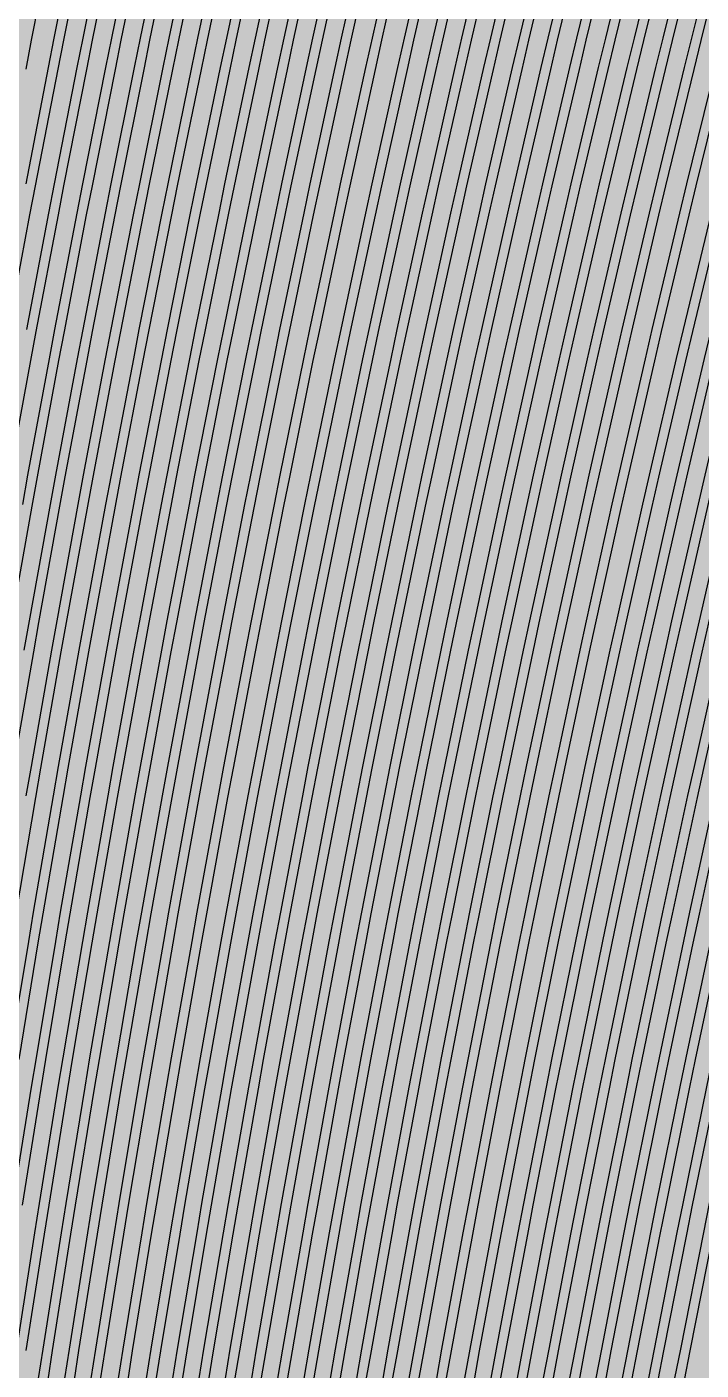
# Model space of a CAD drawing. Header units: metres. Extents: x -7240 to 10960, y -29667 to 1823.
# Drawn here: x 2383.1 to 2527.8, y -16833.8 to -16545.6 of the extents above; entities that cross this region are included whole.
import ezdxf

# ---------------------------------------------------------------- set-up
doc = ezdxf.new("R2010")
doc.units = ezdxf.units.M
doc.layers.add('Metal1', color=4, linetype='CONTINUOUS')
doc.layers.add('Polyimide', color=7, linetype='CONTINUOUS')

msp = doc.modelspace()

# ---------------------------------------------------------------- hatches: boundary and pattern name
at = {"layer": 'Polyimide'}
msp.add_hatch(color=7, dxfattribs=at).paths.add_polyline_path([(4088.45, -11806.89), (4098.72, -11851.21), (4115.58, -11893.47), (4138.63, -11932.7), (4167.35, -11967.99), (4201.08, -11998.53), (4239.03, -12023.62), (4280.35, -12042.68), (4349.18, -12073.73), (4413.2, -12113.76), (4471.26, -12162.04), (4522.3, -12217.69), (4565.39, -12279.7), (4599.74, -12346.94), (4624.73, -12418.19), (4639.91, -12492.16), (4645, -12567.5), (4639.91, -12642.84), (4624.73, -12716.8), (4599.74, -12788.06), (4565.39, -12855.3), (4522.3, -12917.31), (4471.26, -12972.96), (4413.2, -13021.24), (4349.18, -13061.27), (4280.35, -13092.32), (4239.03, -13111.38), (4201.08, -13136.47), (4167.35, -13167.01), (4138.63, -13202.3), (4115.58, -13241.52), (4098.72, -13283.78), (4088.45, -13328.11), (4085, -13373.48), (4085, -13567.5), (4099.45, -13861.55), (4142.64, -14152.77), (4214.18, -14438.35), (4313.36, -14715.55), (4439.24, -14981.69), (4590.59, -15234.21), (4765.97, -15470.68), (4963.68, -15688.82), (5181.82, -15886.53), (5418.29, -16061.91), (5670.81, -16213.26), (5936.95, -16339.14), (6214.15, -16438.32), (6499.73, -16509.85), (6790.95, -16553.05), (7085, -16567.5), (9960.38, -16567.5), (10038.79, -16571.35), (10116.45, -16582.87), (10192.6, -16601.95), (10266.52, -16628.4), (10337.49, -16661.96), (10404.83, -16702.32), (10467.89, -16749.09), (10526.06, -16801.81), (10578.78, -16859.98), (10625.55, -16923.04), (10665.91, -16990.38), (10699.48, -17061.35), (10725.93, -17135.27), (10745, -17211.43), (10756.52, -17289.08), (10760.38, -17367.5), (10760.38, -21957.3), (10721.61, -22012.91), (10685.97, -22070.59), (10653.58, -22130.14), (10624.53, -22191.39), (10598.92, -22254.16), (10576.82, -22318.25), (10558.3, -22383.46), (10543.41, -22449.6), (10532.21, -22516.46), (10524.72, -22583.84), (10520.97, -22651.53), (10520.97, -22719.32), (10524.72, -22787.01), (10532.21, -22854.38), (10543.41, -22921.24), (10558.3, -22987.38), (10576.82, -23052.6), (10598.92, -23116.68), (10624.53, -23179.45), (10653.58, -23240.71), (10685.97, -23300.26), (10721.61, -23357.93), (10760.38, -23413.54), (10760.38, -28667.5), (10756.52, -28745.91), (10745, -28823.57), (10725.93, -28899.73), (10699.48, -28973.65), (10665.91, -29044.62), (10625.55, -29111.96), (10578.78, -29175.01), (10526.06, -29233.19), (10467.89, -29285.91), (10404.83, -29332.68), (10337.49, -29373.04), (10266.52, -29406.6), (10192.6, -29433.05), (10116.45, -29452.13), (10038.79, -29463.65), (9960.38, -29467.5), (-6239.63, -29467.5), (-6318.04, -29463.65), (-6395.7, -29452.13), (-6471.85, -29433.05), (-6545.77, -29406.6), (-6616.74, -29373.04), (-6684.08, -29332.68), (-6747.14, -29285.91), (-6805.31, -29233.19), (-6858.03, -29175.01), (-6904.8, -29111.96), (-6945.16, -29044.62), (-6978.73, -28973.65), (-7005.18, -28899.73), (-7024.25, -28823.57), (-7035.77, -28745.91), (-7039.63, -28667.5), (-7039.63, -23426.32), (-6999.36, -23370.07), (-6962.33, -23311.63), (-6928.66, -23251.2), (-6898.45, -23188.96), (-6871.81, -23125.12), (-6848.81, -23059.88), (-6829.53, -22993.44), (-6814.04, -22926.02), (-6802.37, -22857.83), (-6794.57, -22789.09), (-6790.67, -22720.02), (-6790.67, -22650.84), (-6794.57, -22581.77), (-6802.37, -22513.03), (-6814.04, -22444.84), (-6829.53, -22377.42), (-6848.81, -22310.98), (-6871.81, -22245.74), (-6898.45, -22181.89), (-6928.66, -22119.66), (-6962.33, -22059.22), (-6999.36, -22000.79), (-7039.63, -21944.54), (-7039.63, -17367.5), (-7035.77, -17289.08), (-7024.25, -17211.43), (-7005.18, -17135.27), (-6978.73, -17061.35), (-6945.16, -16990.38), (-6904.8, -16923.04), (-6858.03, -16859.98), (-6805.31, -16801.81), (-6747.14, -16749.09), (-6684.08, -16702.32), (-6616.74, -16661.96), (-6545.77, -16628.4), (-6471.85, -16601.95), (-6395.7, -16582.87), (-6318.04, -16571.35), (-6239.63, -16567.5), (-3334, -16567.5), (-3039.95, -16553.05), (-2748.73, -16509.85), (-2463.15, -16438.32), (-2185.95, -16339.14), (-1919.81, -16213.26), (-1667.29, -16061.91), (-1430.82, -15886.53), (-1212.68, -15688.82), (-1014.97, -15470.68), (-839.59, -15234.21), (-688.24, -14981.69), (-562.36, -14715.55), (-463.18, -14438.35), (-391.64, -14152.77), (-348.45, -13861.55), (-334, -13567.5), (-334, -13373.48), (-337.45, -13328.11), (-347.72, -13283.78), (-364.58, -13241.52), (-387.63, -13202.3), (-416.35, -13167.01), (-450.08, -13136.47), (-488.03, -13111.38), (-529.35, -13092.32), (-529.35, -13092.32), (-598.18, -13061.27), (-662.2, -13021.24), (-720.26, -12972.96), (-771.3, -12917.31), (-814.39, -12855.3), (-848.74, -12788.06), (-873.73, -12716.8), (-888.91, -12642.84), (-894, -12567.5), (-888.91, -12492.16), (-873.73, -12418.19), (-848.74, -12346.94), (-814.39, -12279.7), (-771.3, -12217.69), (-720.26, -12162.04), (-662.2, -12113.76), (-598.18, -12073.73), (-529.35, -12042.68), (-488.03, -12023.62), (-450.08, -11998.53), (-416.35, -11967.99), (-387.63, -11932.7), (-364.58, -11893.47), (-347.72, -11851.21), (-337.45, -11806.89), (-334, -11761.52), (-334, -11074.31), (-337.45, -11028.94), (-347.72, -10984.62), (-364.58, -10942.36), (-387.63, -10903.13), (-416.35, -10867.84), (-450.08, -10837.3), (-488.03, -10812.21), (-529.35, -10793.16), (-529.35, -10793.16), (-598.18, -10762.1), (-662.2, -10722.07), (-720.26, -10673.8), (-771.3, -10618.15), (-814.39, -10556.13), (-848.74, -10488.89), (-873.73, -10417.64), (-888.91, -10343.67), (-894, -10268.33), (-888.91, -10192.99), (-873.73, -10119.03), (-848.74, -10047.77), (-814.39, -9980.53), (-771.3, -9918.52), (-720.26, -9862.87), (-662.2, -9814.59), (-598.18, -9774.56), (-529.35, -9743.51), (-488.03, -9724.45), (-450.08, -9699.36), (-416.35, -9668.82), (-387.63, -9633.53), (-364.58, -9594.31), (-347.72, -9552.05), (-337.45, -9507.72), (-334, -9462.35), (-334, -8775.14), (-337.45, -8729.78), (-347.72, -8685.45), (-364.58, -8643.19), (-387.63, -8603.96), (-416.35, -8568.68), (-450.08, -8538.14), (-488.03, -8513.05), (-529.35, -8493.99), (-529.35, -8493.99), (-598.18, -8462.94), (-662.2, -8422.91), (-720.26, -8374.63), (-771.3, -8318.98), (-814.39, -8256.97), (-848.74, -8189.73), (-873.73, -8118.47), (-888.91, -8044.5), (-894, -7969.17), (-888.91, -7893.83), (-873.73, -7819.86), (-848.74, -7748.61), (-814.39, -7681.36), (-771.3, -7619.35), (-720.26, -7563.7), (-662.2, -7515.42), (-598.18, -7475.4), (-529.35, -7444.34), (-529.35, -7444.34), (-488.03, -7425.28), (-450.08, -7400.2), (-416.35, -7369.66), (-387.63, -7334.37), (-364.58, -7295.14), (-347.72, -7252.88), (-337.45, -7208.56), (-334, -7163.19), (-334, -6475.98), (-337.45, -6430.61), (-347.72, -6386.29), (-364.58, -6344.02), (-387.63, -6304.8), (-416.35, -6269.51), (-450.08, -6238.97), (-488.03, -6213.88), (-529.35, -6194.82), (-529.35, -6194.82), (-598.18, -6163.77), (-662.2, -6123.74), (-720.26, -6075.46), (-771.3, -6019.81), (-814.39, -5957.8), (-848.74, -5890.56), (-873.73, -5819.31), (-888.91, -5745.34), (-894, -5670), (-888.91, -5594.66), (-873.73, -5520.69), (-848.74, -5449.44), (-814.39, -5382.2), (-771.3, -5320.19), (-720.26, -5264.54), (-662.2, -5216.26), (-598.18, -5176.23), (-529.35, -5145.18), (-529.35, -5145.18), (-488.03, -5126.12), (-450.08, -5101.03), (-416.35, -5070.49), (-387.63, -5035.2), (-364.58, -4995.98), (-347.72, -4953.71), (-337.45, -4909.39), (-334, -4864.02), (-334, 380), (-334, 1522.5), (-289, 1522.5), (-288.78, 1515.63), (-288.1, 1508.79), (-286.98, 1502.02), (-285.42, 1495.32), (-283.43, 1488.75), (-281.01, 1482.32), (-278.17, 1476.06), (-274.93, 1470), (-271.3, 1464.17), (-267.3, 1458.58), (-262.94, 1453.27), (-258.25, 1448.25), (-253.23, 1443.56), (-247.92, 1439.2), (-242.33, 1435.2), (-236.5, 1431.57), (-230.44, 1428.33), (-224.18, 1425.49), (-217.75, 1423.07), (-211.18, 1421.08), (-204.48, 1419.52), (-197.71, 1418.4), (-190.87, 1417.72), (-184, 1417.5), (-177.13, 1417.72), (-170.29, 1418.4), (-163.52, 1419.52), (-156.82, 1421.08), (-150.25, 1423.07), (-143.82, 1425.49), (-137.56, 1428.33), (-131.5, 1431.57), (-125.67, 1435.2), (-120.08, 1439.2), (-114.77, 1443.56), (-109.75, 1448.25), (-105.06, 1453.27), (-100.7, 1458.58), (-96.7, 1464.17), (-93.07, 1470), (-89.83, 1476.06), (-86.99, 1482.32), (-84.57, 1488.75), (-82.58, 1495.32), (-81.02, 1502.02), (-79.9, 1508.79), (-79.22, 1515.63), (-79, 1522.5), (1786, 1522.5), (3835, 1522.5), (3835.21, 1529.04), (3835.86, 1535.55), (3836.92, 1542.01), (3838.41, 1548.38), (3840.31, 1554.64), (3842.61, 1560.77), (3845.31, 1566.73), (3848.4, 1572.5), (3851.85, 1578.06), (3855.66, 1583.38), (3859.82, 1588.43), (3864.29, 1593.21), (3869.07, 1597.68), (3874.12, 1601.84), (3879.44, 1605.65), (3885, 1609.1), (3890.77, 1612.19), (3896.73, 1614.89), (3902.86, 1617.19), (3909.12, 1619.09), (3915.49, 1620.58), (3921.95, 1621.64), (3928.46, 1622.29), (3935, 1622.5), (3941.54, 1622.29), (3948.05, 1621.64), (3954.51, 1620.58), (3960.88, 1619.09), (3967.14, 1617.19), (3973.27, 1614.89), (3979.23, 1612.19), (3985, 1609.1), (3990.56, 1605.65), (3995.88, 1601.84), (4000.93, 1597.68), (4005.71, 1593.21), (4010.18, 1588.43), (4014.34, 1583.38), (4018.15, 1578.06), (4021.6, 1572.5), (4024.69, 1566.73), (4027.39, 1560.77), (4029.69, 1554.64), (4031.59, 1548.38), (4033.08, 1542.01), (4034.14, 1535.55), (4034.79, 1529.04), (4035, 1522.5), (4085, 1522.5), (4085, 380), (4085, 330), (4085, -4864.02), (4088.45, -4909.39), (4098.72, -4953.71), (4115.58, -4995.98), (4138.63, -5035.2), (4167.35, -5070.49), (4201.08, -5101.03), (4239.03, -5126.12), (4280.35, -5145.18), (4280.35, -5145.18), (4349.18, -5176.23), (4413.2, -5216.26), (4471.26, -5264.54), (4522.3, -5320.19), (4565.39, -5382.2), (4599.74, -5449.44), (4624.73, -5520.69), (4639.91, -5594.66), (4645, -5670), (4639.91, -5745.34), (4624.73, -5819.31), (4599.74, -5890.56), (4565.39, -5957.8), (4522.3, -6019.81), (4471.26, -6075.46), (4413.2, -6123.74), (4349.18, -6163.77), (4280.35, -6194.82), (4239.03, -6213.88), (4201.08, -6238.97), (4167.35, -6269.51), (4138.63, -6304.8), (4115.58, -6344.02), (4098.72, -6386.29), (4088.45, -6430.61), (4085, -6475.98), (4085, -11761.52), (4088.45, -11806.89)])

# ---------------------------------------------------------------- linework, layer by layer
at = {"layer": 'Metal1'}
for points in [[(2395.91, -16523.49), (2390.92, -16548.46), (2389.69, -16554.72), (2384.85, -16579.7), (2383.66, -16585.96), (2378.99, -16610.93)], [(2402.13, -16523.49), (2397.08, -16548.47), (2395.84, -16554.73), (2390.95, -16579.7), (2389.75, -16585.96), (2385.02, -16610.94), (2383.86, -16617.19), (2379.3, -16642.17)], [(2379.35, -16766.79), (2383.47, -16741.81), (2384.52, -16735.55), (2388.8, -16710.57), (2389.89, -16704.3), (2394.32, -16679.32), (2395.46, -16673.05), (2400.05, -16648.07), (2401.23, -16641.81), (2405.99, -16616.83), (2407.2, -16610.56), (2412.13, -16585.58), (2413.39, -16579.31), (2418.49, -16554.33), (2419.79, -16548.06), (2425.06, -16523.09)], [(2408.35, -16523.49), (2403.25, -16548.47), (2401.99, -16554.73), (2397.05, -16579.7), (2395.83, -16585.96), (2391.06, -16610.94), (2389.88, -16617.2), (2385.27, -16642.17), (2384.13, -16648.43), (2379.68, -16673.41)], [(2380.08, -16798.04), (2384.08, -16773.06), (2385.1, -16766.79), (2389.26, -16741.81), (2390.32, -16735.55), (2394.64, -16710.56), (2395.75, -16704.3), (2400.23, -16679.32), (2401.37, -16673.05), (2406.02, -16648.07), (2407.2, -16641.8), (2412.01, -16616.82), (2413.24, -16610.56), (2418.22, -16585.58), (2419.49, -16579.31), (2424.64, -16554.33), (2425.95, -16548.06), (2431.28, -16523.08)], [(2414.57, -16523.5), (2409.41, -16548.47), (2408.14, -16554.73), (2403.15, -16579.7), (2401.92, -16585.97), (2397.09, -16610.94), (2395.91, -16617.2), (2391.24, -16642.17), (2390.1, -16648.43), (2385.59, -16673.41), (2384.49, -16679.67), (2380.14, -16704.64)], [(2420.79, -16523.5), (2415.58, -16548.47), (2414.29, -16554.73), (2409.25, -16579.71), (2408.01, -16585.97), (2403.13, -16610.94), (2401.93, -16617.2), (2397.22, -16642.18), (2396.06, -16648.44), (2391.51, -16673.41), (2390.39, -16679.67), (2386, -16704.65), (2384.92, -16710.9), (2380.69, -16735.88)], [(2380.89, -16829.29), (2384.78, -16804.3), (2385.77, -16798.04), (2389.82, -16773.06), (2390.85, -16766.79), (2395.05, -16741.81), (2396.13, -16735.54), (2400.49, -16710.56), (2401.6, -16704.3), (2406.13, -16679.32), (2407.29, -16673.05), (2411.98, -16648.07), (2413.18, -16641.8), (2418.04, -16616.82), (2419.28, -16610.56), (2424.31, -16585.58), (2425.59, -16579.31), (2430.79, -16554.33), (2432.12, -16548.06), (2437.5, -16523.08)], [(2427.01, -16523.5), (2421.75, -16548.47), (2420.45, -16554.74), (2415.35, -16579.71), (2414.09, -16585.97), (2409.17, -16610.94), (2407.95, -16617.2), (2403.19, -16642.18), (2402.02, -16648.44), (2397.42, -16673.41), (2396.29, -16679.67), (2391.86, -16704.65), (2390.77, -16710.91), (2386.49, -16735.88), (2385.44, -16742.14), (2381.33, -16767.12)], [(2381.81, -16860.53), (2385.58, -16835.55), (2386.54, -16829.28), (2390.47, -16804.3), (2391.47, -16798.04), (2395.55, -16773.05), (2396.6, -16766.79), (2400.84, -16741.81), (2401.93, -16735.54), (2406.33, -16710.56), (2407.46, -16704.3), (2412.03, -16679.31), (2413.2, -16673.05), (2417.94, -16648.07), (2419.15, -16641.8), (2424.06, -16616.82), (2425.31, -16610.55), (2430.39, -16585.57), (2431.69, -16579.31), (2436.95, -16554.33), (2438.29, -16548.06), (2443.72, -16523.08)], [(2433.23, -16523.5), (2427.91, -16548.48), (2426.6, -16554.74), (2421.45, -16579.71), (2420.18, -16585.97), (2415.2, -16610.95), (2413.98, -16617.21), (2409.17, -16642.18), (2407.98, -16648.44), (2403.34, -16673.41), (2402.19, -16679.67), (2397.71, -16704.65), (2396.61, -16710.91), (2392.29, -16735.88), (2391.23, -16742.14), (2387.07, -16767.12), (2386.05, -16773.38), (2382.05, -16798.35)], [(2382.17, -16648.08), (2383.3, -16641.81), (2387.92, -16616.83), (2389.09, -16610.56), (2393.87, -16585.58), (2395.09, -16579.32), (2400.03, -16554.34), (2401.29, -16548.07), (2406.39, -16523.09)], [(2382.52, -16679.32), (2383.63, -16673.06), (2388.13, -16648.08), (2389.28, -16641.81), (2393.94, -16616.83), (2395.13, -16610.56), (2399.96, -16585.58), (2401.19, -16579.32), (2406.18, -16554.34), (2407.45, -16548.07), (2412.62, -16523.09)], [(2388.93, -16523.49), (2384.02, -16548.46), (2382.81, -16554.72)], [(2382.83, -16891.78), (2386.48, -16866.79), (2387.41, -16860.53), (2391.22, -16835.55), (2392.19, -16829.28), (2396.15, -16804.3), (2397.17, -16798.04), (2401.29, -16773.05), (2402.35, -16766.79), (2406.63, -16741.81), (2407.73, -16735.54), (2412.18, -16710.56), (2413.32, -16704.29), (2417.94, -16679.31), (2419.12, -16673.05), (2423.9, -16648.07), (2425.13, -16641.8), (2430.08, -16616.82), (2431.35, -16610.55), (2436.48, -16585.57), (2437.79, -16579.3), (2443.1, -16554.33), (2444.45, -16548.06), (2449.94, -16523.08)], [(2445.67, -16523.51), (2440.24, -16548.48), (2438.9, -16554.74), (2433.65, -16579.71), (2432.35, -16585.98), (2427.27, -16610.95), (2426.02, -16617.21), (2421.11, -16642.18), (2419.9, -16648.44), (2415.17, -16673.42), (2414, -16679.68), (2409.43, -16704.65), (2408.3, -16710.91), (2403.9, -16735.89), (2402.81, -16742.15), (2398.57, -16767.12), (2397.53, -16773.38), (2393.44, -16798.36), (2392.44, -16804.61), (2388.52, -16829.59), (2387.55, -16835.85), (2383.79, -16860.83), (2382.86, -16867.08)], [(2439.45, -16523.51), (2434.08, -16548.48), (2432.75, -16554.74), (2427.55, -16579.71), (2426.27, -16585.97), (2421.24, -16610.95), (2420, -16617.21), (2415.14, -16642.18), (2413.94, -16648.44), (2409.25, -16673.42), (2408.1, -16679.68), (2403.57, -16704.65), (2402.46, -16710.91), (2398.1, -16735.89), (2397.02, -16742.14), (2392.82, -16767.12), (2391.79, -16773.38), (2387.75, -16798.35), (2386.76, -16804.61), (2382.87, -16829.59)], [(2382.89, -16579.32), (2387.72, -16554.34), (2388.96, -16548.07), (2393.95, -16523.09)], [(2382.95, -16710.57), (2384.03, -16704.3), (2388.42, -16679.32), (2389.54, -16673.06), (2394.09, -16648.07), (2395.25, -16641.81), (2399.96, -16616.83), (2401.17, -16610.56), (2406.04, -16585.58), (2407.29, -16579.31), (2412.33, -16554.33), (2413.62, -16548.07), (2418.84, -16523.09)], [(2383.06, -16610.57), (2387.78, -16585.59), (2388.99, -16579.32), (2393.88, -16554.34), (2395.12, -16548.07), (2400.17, -16523.09)], [(2451.89, -16523.51), (2446.41, -16548.48), (2445.06, -16554.75), (2439.75, -16579.72), (2438.44, -16585.98), (2433.31, -16610.95), (2432.04, -16617.21), (2427.09, -16642.19), (2425.87, -16648.45), (2421.08, -16673.42), (2419.9, -16679.68), (2415.29, -16704.65), (2414.15, -16710.91), (2409.7, -16735.89), (2408.6, -16742.15), (2404.32, -16767.12), (2403.27, -16773.38), (2399.14, -16798.36), (2398.13, -16804.62), (2394.17, -16829.59), (2393.19, -16835.85)], [(2396.85, -16835.54), (2397.84, -16829.28), (2401.84, -16804.3), (2402.87, -16798.03), (2407.03, -16773.05), (2408.1, -16766.79), (2412.43, -16741.8), (2413.53, -16735.54), (2418.03, -16710.56), (2419.18, -16704.29), (2423.84, -16679.31), (2425.03, -16673.04), (2429.87, -16648.06), (2431.1, -16641.8), (2436.11, -16616.82), (2437.39, -16610.55), (2442.57, -16585.57), (2443.89, -16579.3), (2449.25, -16554.32), (2450.62, -16548.05), (2456.16, -16523.08)], [(2458.11, -16523.51), (2452.57, -16548.48), (2451.21, -16554.75), (2445.85, -16579.72), (2444.53, -16585.98), (2439.34, -16610.95), (2438.07, -16617.21), (2433.06, -16642.19), (2431.83, -16648.45), (2427, -16673.42), (2425.81, -16679.68), (2421.14, -16704.66), (2420, -16710.92), (2415.5, -16735.89), (2414.4, -16742.15), (2410.07, -16767.12), (2409, -16773.38), (2404.84, -16798.36), (2403.82, -16804.62), (2399.81, -16829.59), (2398.83, -16835.85)], [(2402.73, -16835.54), (2403.73, -16829.28), (2407.79, -16804.3), (2408.82, -16798.03), (2413.05, -16773.05), (2414.13, -16766.78), (2418.51, -16741.8), (2419.63, -16735.54), (2424.19, -16710.56), (2425.36, -16704.29), (2430.08, -16679.31), (2431.29, -16673.04), (2436.19, -16648.06), (2437.44, -16641.79), (2442.52, -16616.82), (2443.81, -16610.55), (2449.06, -16585.57), (2450.4, -16579.3), (2455.84, -16554.32), (2457.22, -16548.05), (2462.84, -16523.08)], [(2464.79, -16523.52), (2459.18, -16548.49), (2457.79, -16554.75), (2452.36, -16579.72), (2451.02, -16585.98), (2445.77, -16610.96), (2444.47, -16617.22), (2439.4, -16642.19), (2438.15, -16648.45), (2433.25, -16673.42), (2432.05, -16679.68), (2427.32, -16704.66), (2426.16, -16710.92), (2421.6, -16735.89), (2420.48, -16742.15), (2416.1, -16767.13), (2415.02, -16773.39), (2410.8, -16798.36), (2409.76, -16804.62), (2405.7, -16829.6), (2404.71, -16835.85)], [(2408.77, -16835.54), (2409.78, -16829.28), (2413.9, -16804.29), (2414.96, -16798.03), (2419.25, -16773.05), (2420.34, -16766.78), (2424.8, -16741.8), (2425.94, -16735.53), (2430.57, -16710.55), (2431.75, -16704.29), (2436.55, -16679.31), (2437.78, -16673.04), (2442.75, -16648.06), (2444.02, -16641.79), (2449.18, -16616.81), (2450.5, -16610.54), (2455.83, -16585.57), (2457.19, -16579.3), (2462.71, -16554.32), (2464.12, -16548.05), (2469.82, -16523.07)], [(2471.77, -16523.52), (2466.07, -16548.49), (2464.66, -16554.75), (2459.15, -16579.72), (2457.79, -16585.99), (2452.45, -16610.96), (2451.14, -16617.22), (2445.98, -16642.19), (2444.71, -16648.45), (2439.74, -16673.43), (2438.51, -16679.69), (2433.71, -16704.66), (2432.53, -16710.92), (2427.91, -16735.9), (2426.77, -16742.15), (2422.31, -16767.13), (2421.22, -16773.39), (2416.93, -16798.36), (2415.88, -16804.62), (2411.76, -16829.6), (2410.74, -16835.86)], [(2414.41, -16835.54), (2415.43, -16829.27), (2419.59, -16804.29), (2420.65, -16798.03), (2424.98, -16773.05), (2426.09, -16766.78), (2430.59, -16741.8), (2431.74, -16735.53), (2436.41, -16710.55), (2437.61, -16704.29), (2442.45, -16679.31), (2443.69, -16673.04), (2448.72, -16648.06), (2450, -16641.79), (2455.2, -16616.81), (2456.53, -16610.54), (2461.92, -16585.56), (2463.29, -16579.29), (2468.86, -16554.32), (2470.29, -16548.05), (2476.05, -16523.07)], [(2477.99, -16523.52), (2472.24, -16548.49), (2470.82, -16554.76), (2465.25, -16579.73), (2463.87, -16585.99), (2458.49, -16610.96), (2457.16, -16617.22), (2451.96, -16642.19), (2450.68, -16648.46), (2445.65, -16673.43), (2444.42, -16679.69), (2439.57, -16704.66), (2438.38, -16710.92), (2433.71, -16735.9), (2432.56, -16742.16), (2428.06, -16767.13), (2426.95, -16773.39), (2422.63, -16798.37), (2421.56, -16804.62), (2417.4, -16829.6), (2416.38, -16835.86)], [(2420.05, -16835.54), (2421.08, -16829.27), (2425.28, -16804.29), (2426.35, -16798.03), (2430.72, -16773.04), (2431.84, -16766.78), (2436.38, -16741.8), (2437.54, -16735.53), (2442.26, -16710.55), (2443.46, -16704.28), (2448.36, -16679.3), (2449.61, -16673.04), (2454.68, -16648.06), (2455.97, -16641.79), (2461.23, -16616.81), (2462.57, -16610.54), (2468.01, -16585.56), (2469.39, -16579.29), (2475.02, -16554.32), (2476.45, -16548.04), (2482.27, -16523.07)], [(2484.21, -16523.53), (2478.4, -16548.49), (2476.97, -16554.76), (2471.35, -16579.73), (2469.96, -16585.99), (2464.52, -16610.96), (2463.18, -16617.23), (2457.93, -16642.2), (2456.64, -16648.46), (2451.57, -16673.43), (2450.32, -16679.69), (2445.43, -16704.66), (2444.22, -16710.93), (2439.51, -16735.9), (2438.35, -16742.16), (2433.81, -16767.13), (2432.69, -16773.39), (2428.32, -16798.37), (2427.25, -16804.63), (2423.05, -16829.6), (2422.02, -16835.86)], [(2425.68, -16835.54), (2426.73, -16829.27), (2430.96, -16804.29), (2432.05, -16798.02), (2436.46, -16773.04), (2437.59, -16766.78), (2442.17, -16741.8), (2443.34, -16735.53), (2448.11, -16710.55), (2449.32, -16704.28), (2454.26, -16679.3), (2455.52, -16673.03), (2460.64, -16648.06), (2461.95, -16641.79), (2467.25, -16616.81), (2468.61, -16610.54), (2474.09, -16585.56), (2475.49, -16579.29), (2481.17, -16554.31), (2482.62, -16548.04), (2488.49, -16523.07)], [(2490.43, -16523.53), (2484.57, -16548.5), (2483.12, -16554.76), (2477.45, -16579.73), (2476.05, -16585.99), (2470.56, -16610.96), (2469.21, -16617.23), (2463.91, -16642.2), (2462.6, -16648.46), (2457.48, -16673.43), (2456.22, -16679.69), (2451.28, -16704.67), (2450.07, -16710.93), (2445.31, -16735.9), (2444.14, -16742.16), (2439.56, -16767.13), (2438.43, -16773.39), (2434.02, -16798.37), (2432.94, -16804.63), (2428.7, -16829.6), (2427.66, -16835.86)], [(2431.32, -16835.54), (2432.37, -16829.27), (2436.65, -16804.29), (2437.75, -16798.02), (2442.2, -16773.04), (2443.34, -16766.78), (2447.96, -16741.79), (2449.15, -16735.53), (2453.95, -16710.55), (2455.18, -16704.28), (2460.16, -16679.3), (2461.44, -16673.03), (2466.6, -16648.05), (2467.92, -16641.78), (2473.27, -16616.81), (2474.64, -16610.54), (2480.18, -16585.56), (2481.59, -16579.29), (2487.32, -16554.31), (2488.79, -16548.04), (2494.71, -16523.07)], [(2496.65, -16523.53), (2490.73, -16548.5), (2489.27, -16554.76), (2483.54, -16579.73), (2482.13, -16586), (2476.59, -16610.97), (2475.23, -16617.23), (2469.88, -16642.2), (2468.56, -16648.46), (2463.4, -16673.43), (2462.12, -16679.7), (2457.14, -16704.67), (2455.91, -16710.93), (2451.11, -16735.9), (2449.93, -16742.16), (2445.3, -16767.14), (2444.17, -16773.4), (2439.72, -16798.37), (2438.62, -16804.63), (2434.35, -16829.6), (2433.29, -16835.86)], [(2436.96, -16835.53), (2438.02, -16829.27), (2442.34, -16804.29), (2443.44, -16798.02), (2447.94, -16773.04), (2449.09, -16766.77), (2453.76, -16741.79), (2454.95, -16735.53), (2459.8, -16710.55), (2461.04, -16704.28), (2466.07, -16679.3), (2467.35, -16673.03), (2472.57, -16648.05), (2473.9, -16641.78), (2479.3, -16616.81), (2480.68, -16610.53), (2486.27, -16585.56), (2487.7, -16579.29), (2493.48, -16554.31), (2494.95, -16548.04), (2500.93, -16523.06)], [(2502.87, -16523.53), (2496.9, -16548.5), (2495.42, -16554.77), (2489.64, -16579.73), (2488.22, -16586), (2482.63, -16610.97), (2481.25, -16617.23), (2475.85, -16642.2), (2474.52, -16648.46), (2469.31, -16673.44), (2468.03, -16679.7), (2463, -16704.67), (2461.76, -16710.93), (2456.91, -16735.9), (2455.72, -16742.16), (2451.05, -16767.14), (2449.9, -16773.4), (2445.41, -16798.37), (2444.31, -16804.63), (2439.99, -16829.61), (2438.93, -16835.86)], [(2442.6, -16835.53), (2443.67, -16829.27), (2448.03, -16804.29), (2449.14, -16798.02), (2453.68, -16773.04), (2454.83, -16766.77), (2459.55, -16741.79), (2460.75, -16735.52), (2465.64, -16710.55), (2466.89, -16704.28), (2471.97, -16679.3), (2473.27, -16673.03), (2478.53, -16648.05), (2479.87, -16641.78), (2485.32, -16616.8), (2486.71, -16610.53), (2492.35, -16585.56), (2493.8, -16579.28), (2499.63, -16554.31), (2501.12, -16548.04), (2507.15, -16523.06)], [(2509.09, -16523.54), (2503.06, -16548.5), (2501.58, -16554.77), (2495.74, -16579.74), (2494.31, -16586), (2488.67, -16610.97), (2487.28, -16617.23), (2481.83, -16642.2), (2480.49, -16648.47), (2475.23, -16673.44), (2473.93, -16679.7), (2468.86, -16704.67), (2467.61, -16710.93), (2462.71, -16735.91), (2461.51, -16742.17), (2456.8, -16767.14), (2455.64, -16773.4), (2451.11, -16798.37), (2450, -16804.63), (2445.64, -16829.61), (2444.57, -16835.87)], [(2448.24, -16835.53), (2449.32, -16829.27), (2453.71, -16804.28), (2454.84, -16798.02), (2459.41, -16773.04), (2460.58, -16766.77), (2465.34, -16741.79), (2466.55, -16735.52), (2471.49, -16710.54), (2472.75, -16704.27), (2477.87, -16679.3), (2479.18, -16673.03), (2484.49, -16648.05), (2485.85, -16641.78), (2491.35, -16616.8), (2492.75, -16610.53), (2498.44, -16585.56), (2499.9, -16579.28), (2505.78, -16554.31), (2507.29, -16548.03), (2513.37, -16523.06)], [(2515.31, -16523.54), (2509.23, -16548.5), (2507.73, -16554.77), (2501.84, -16579.74), (2500.39, -16586), (2494.7, -16610.97), (2493.3, -16617.24), (2487.8, -16642.21), (2486.45, -16648.47), (2481.14, -16673.44), (2479.83, -16679.7), (2474.71, -16704.67), (2473.45, -16710.94), (2468.52, -16735.91), (2467.3, -16742.17), (2462.55, -16767.14), (2461.38, -16773.4), (2456.81, -16798.38), (2455.68, -16804.63), (2451.29, -16829.61), (2450.21, -16835.87)], [(2453.88, -16835.53), (2454.97, -16829.26), (2459.4, -16804.28), (2460.54, -16798.02), (2465.15, -16773.04), (2466.33, -16766.77), (2471.13, -16741.79), (2472.36, -16735.52), (2477.34, -16710.54), (2478.61, -16704.27), (2483.78, -16679.3), (2485.1, -16673.03), (2490.45, -16648.05), (2491.82, -16641.78), (2497.37, -16616.8), (2498.79, -16610.53), (2504.53, -16585.55), (2506, -16579.28), (2511.94, -16554.31), (2513.45, -16548.03), (2519.59, -16523.06)], [(2521.53, -16523.54), (2515.4, -16548.51), (2513.88, -16554.77), (2507.94, -16579.74), (2506.48, -16586.01), (2500.74, -16610.97), (2499.32, -16617.24), (2493.78, -16642.21), (2492.41, -16648.47), (2487.05, -16673.44), (2485.73, -16679.7), (2480.57, -16704.67), (2479.3, -16710.94), (2474.32, -16735.91), (2473.09, -16742.17), (2468.3, -16767.14), (2467.12, -16773.4), (2462.5, -16798.38), (2461.37, -16804.64), (2456.94, -16829.61), (2455.85, -16835.87)], [(2459.51, -16835.53), (2460.61, -16829.26), (2465.09, -16804.28), (2466.23, -16798.02), (2470.89, -16773.04), (2472.08, -16766.77), (2476.92, -16741.79), (2478.16, -16735.52), (2483.18, -16710.54), (2484.47, -16704.27), (2489.68, -16679.29), (2491.01, -16673.02), (2496.42, -16648.05), (2497.8, -16641.78), (2503.39, -16616.8), (2504.82, -16610.53), (2510.62, -16585.55), (2512.1, -16579.28), (2518.09, -16554.31), (2519.62, -16548.03), (2525.81, -16523.06)], [(2527.75, -16523.54), (2521.56, -16548.51), (2520.03, -16554.78), (2514.04, -16579.74), (2512.56, -16586.01), (2506.77, -16610.98), (2505.35, -16617.24), (2499.75, -16642.21), (2498.37, -16648.47), (2492.97, -16673.44), (2491.64, -16679.71), (2486.43, -16704.68), (2485.14, -16710.94), (2480.12, -16735.91), (2478.88, -16742.17), (2474.05, -16767.14), (2472.86, -16773.41), (2468.2, -16798.38), (2467.06, -16804.64), (2462.58, -16829.61), (2461.48, -16835.87)], [(2465.15, -16835.53), (2466.26, -16829.26), (2470.78, -16804.28), (2471.93, -16798.01), (2476.63, -16773.03), (2477.83, -16766.77), (2482.71, -16741.79), (2483.96, -16735.52), (2489.03, -16710.54), (2490.33, -16704.27), (2495.58, -16679.29), (2496.93, -16673.02), (2502.38, -16648.05), (2503.77, -16641.77), (2509.42, -16616.8), (2510.86, -16610.53), (2516.7, -16585.55), (2518.2, -16579.28), (2524.24, -16554.3), (2525.79, -16548.03), (2532.03, -16523.06)], [(2533.97, -16523.55), (2527.73, -16548.51), (2526.18, -16554.78), (2520.14, -16579.74), (2518.65, -16586.01), (2512.81, -16610.98), (2511.37, -16617.24), (2505.72, -16642.21), (2504.33, -16648.48), (2498.88, -16673.44), (2497.54, -16679.71), (2492.28, -16704.68), (2490.99, -16710.94), (2485.92, -16735.91), (2484.67, -16742.17), (2479.79, -16767.15), (2478.59, -16773.41), (2473.9, -16798.38), (2472.74, -16804.64), (2468.23, -16829.61), (2467.12, -16835.87)], [(2471.03, -16835.53), (2472.15, -16829.26), (2476.72, -16804.28), (2477.89, -16798.01), (2482.64, -16773.03), (2483.86, -16766.76), (2488.8, -16741.79), (2490.06, -16735.52), (2495.19, -16710.54), (2496.5, -16704.27), (2501.83, -16679.29), (2503.19, -16673.02), (2508.7, -16648.04), (2510.11, -16641.77), (2515.83, -16616.8), (2517.29, -16610.52), (2523.2, -16585.55), (2524.71, -16579.27), (2530.83, -16554.3), (2532.39, -16548.03), (2538.71, -16523.05)], [(2540.65, -16523.55), (2534.33, -16548.51), (2532.77, -16554.78), (2526.65, -16579.75), (2525.14, -16586.01), (2519.23, -16610.98), (2517.77, -16617.25), (2512.06, -16642.21), (2510.65, -16648.48), (2505.14, -16673.45), (2503.78, -16679.71), (2498.46, -16704.68), (2497.15, -16710.94), (2492.02, -16735.91), (2490.76, -16742.18), (2485.82, -16767.15), (2484.61, -16773.41), (2479.86, -16798.38), (2478.69, -16804.64), (2474.12, -16829.62), (2473, -16835.88)], [(2477.07, -16835.52), (2478.21, -16829.26), (2482.84, -16804.28), (2484.02, -16798.01), (2488.84, -16773.03), (2490.08, -16766.76), (2495.09, -16741.78), (2496.37, -16735.51), (2501.57, -16710.54), (2502.9, -16704.26), (2508.29, -16679.29), (2509.67, -16673.02), (2515.27, -16648.04), (2516.7, -16641.77), (2522.49, -16616.79), (2523.97, -16610.52), (2529.97, -16585.55), (2531.5, -16579.27), (2537.7, -16554.3), (2539.29, -16548.02), (2545.7, -16523.05)], [(2547.63, -16523.55), (2541.22, -16548.52), (2539.64, -16554.78), (2533.44, -16579.75), (2531.91, -16586.02), (2525.92, -16610.98), (2524.44, -16617.25), (2518.65, -16642.22), (2517.22, -16648.48), (2511.63, -16673.45), (2510.25, -16679.71), (2504.85, -16704.68), (2503.53, -16710.95), (2498.33, -16735.92), (2497.05, -16742.18), (2492.04, -16767.15), (2490.81, -16773.41), (2485.99, -16798.38), (2484.8, -16804.65), (2480.17, -16829.62), (2479.04, -16835.88)], [(2482.71, -16835.52), (2483.85, -16829.26), (2488.53, -16804.28), (2489.72, -16798.01), (2494.58, -16773.03), (2495.83, -16766.76), (2500.88, -16741.78), (2502.17, -16735.51), (2507.41, -16710.53), (2508.76, -16704.26), (2514.2, -16679.29), (2515.59, -16673.01), (2521.23, -16648.04), (2522.67, -16641.77), (2528.51, -16616.79), (2530.01, -16610.52), (2536.05, -16585.54), (2537.6, -16579.27), (2543.85, -16554.3), (2545.45, -16548.02), (2551.92, -16523.05)], [(2553.85, -16523.55), (2547.39, -16548.52), (2545.79, -16554.79), (2539.54, -16579.75), (2538, -16586.02), (2531.95, -16610.98), (2530.46, -16617.25), (2524.62, -16642.22), (2523.18, -16648.48), (2517.54, -16673.45), (2516.15, -16679.72), (2510.71, -16704.68), (2509.37, -16710.95), (2504.13, -16735.92), (2502.84, -16742.18), (2497.79, -16767.15), (2496.54, -16773.41), (2491.68, -16798.39), (2490.49, -16804.65), (2485.82, -16829.62), (2484.67, -16835.88)], [(2488.34, -16835.52), (2489.5, -16829.25), (2494.21, -16804.27), (2495.42, -16798.01), (2500.32, -16773.03), (2501.57, -16766.76), (2506.67, -16741.78), (2507.97, -16735.51), (2513.26, -16710.53), (2514.61, -16704.26), (2520.1, -16679.29), (2521.5, -16673.01), (2527.19, -16648.04), (2528.65, -16641.76), (2534.54, -16616.79), (2536.04, -16610.52), (2542.14, -16585.54), (2543.7, -16579.27), (2550.01, -16554.3), (2551.62, -16548.02), (2558.14, -16523.05)], [(2560.07, -16523.56), (2553.55, -16548.52), (2551.94, -16554.79), (2545.64, -16579.75), (2544.08, -16586.02), (2537.99, -16610.99), (2536.48, -16617.25), (2530.59, -16642.22), (2529.14, -16648.49), (2523.46, -16673.45), (2522.05, -16679.72), (2516.57, -16704.69), (2515.22, -16710.95), (2509.93, -16735.92), (2508.63, -16742.18), (2503.53, -16767.15), (2502.28, -16773.42), (2497.38, -16798.39), (2496.18, -16804.65), (2491.47, -16829.62), (2490.31, -16835.88)], [(2493.98, -16835.52), (2495.15, -16829.25), (2499.9, -16804.27), (2501.12, -16798), (2506.06, -16773.03), (2507.32, -16766.76), (2512.46, -16741.78), (2513.77, -16735.51), (2519.11, -16710.53), (2520.47, -16704.26), (2526, -16679.28), (2527.42, -16673.01), (2533.15, -16648.04), (2534.62, -16641.76), (2540.56, -16616.79), (2542.08, -16610.51), (2548.23, -16585.54), (2549.8, -16579.27), (2556.16, -16554.29), (2557.79, -16548.02), (2564.36, -16523.05)], [(2566.29, -16523.56), (2559.72, -16548.52), (2558.1, -16554.79), (2551.74, -16579.76), (2550.17, -16586.02), (2544.02, -16610.99), (2542.51, -16617.26), (2536.57, -16642.22), (2535.1, -16648.49), (2529.37, -16673.45), (2527.96, -16679.72), (2522.42, -16704.69), (2521.06, -16710.95), (2515.73, -16735.92), (2514.42, -16742.19), (2509.28, -16767.16), (2508.02, -16773.42), (2503.08, -16798.39), (2501.86, -16804.65), (2497.12, -16829.62), (2495.95, -16835.88)], [(2499.62, -16835.52), (2500.8, -16829.25), (2505.59, -16804.27), (2506.81, -16798), (2511.8, -16773.03), (2513.07, -16766.75), (2518.25, -16741.78), (2519.58, -16735.51), (2524.95, -16710.53), (2526.33, -16704.26), (2531.91, -16679.28), (2533.33, -16673.01), (2539.12, -16648.04), (2540.6, -16641.76), (2546.59, -16616.79), (2548.12, -16610.51), (2554.32, -16585.54), (2555.9, -16579.26), (2562.31, -16554.29), (2563.95, -16548.01), (2570.58, -16523.05)], [(2572.51, -16523.56), (2565.89, -16548.52), (2564.25, -16554.79), (2557.84, -16579.76), (2556.26, -16586.03), (2550.06, -16610.99), (2548.53, -16617.26), (2542.54, -16642.22), (2541.06, -16648.49), (2535.28, -16673.46), (2533.86, -16679.72), (2528.28, -16704.69), (2526.91, -16710.95), (2521.53, -16735.92), (2520.21, -16742.19), (2515.03, -16767.16), (2513.76, -16773.42), (2508.78, -16798.39), (2507.55, -16804.65), (2502.76, -16829.62), (2501.59, -16835.89)], [(2505.26, -16835.52), (2506.45, -16829.25), (2511.27, -16804.27), (2512.51, -16798), (2517.53, -16773.02), (2518.82, -16766.75), (2524.04, -16741.78), (2525.38, -16735.5), (2530.8, -16710.53), (2532.19, -16704.26), (2537.81, -16679.28), (2539.25, -16673.01), (2545.08, -16648.03), (2546.57, -16641.76), (2552.61, -16616.79), (2554.15, -16610.51), (2560.4, -16585.54), (2562, -16579.26), (2568.47, -16554.29), (2570.12, -16548.01), (2576.8, -16523.04)], [(2578.73, -16523.56), (2572.05, -16548.53), (2570.4, -16554.8), (2563.94, -16579.76), (2562.34, -16586.03), (2556.09, -16610.99), (2554.55, -16617.26), (2548.52, -16642.23), (2547.03, -16648.49), (2541.2, -16673.46), (2539.76, -16679.72), (2534.14, -16704.69), (2532.75, -16710.96), (2527.33, -16735.93), (2526, -16742.19), (2520.78, -16767.16), (2519.49, -16773.42), (2514.47, -16798.39), (2513.24, -16804.65), (2508.41, -16829.63), (2507.22, -16835.89)], [(2510.9, -16835.52), (2512.09, -16829.25), (2516.96, -16804.27), (2518.21, -16798), (2523.27, -16773.02), (2524.57, -16766.75), (2529.83, -16741.78), (2531.18, -16735.5), (2536.65, -16710.53), (2538.04, -16704.25), (2543.71, -16679.28), (2545.17, -16673.01), (2551.04, -16648.03), (2552.55, -16641.76), (2558.63, -16616.78), (2560.19, -16610.51), (2566.49, -16585.54), (2568.1, -16579.26), (2574.62, -16554.29), (2576.29, -16548.01), (2583.02, -16523.04)], [(2584.95, -16523.57), (2578.22, -16548.53), (2576.55, -16554.8), (2570.04, -16579.76), (2568.43, -16586.03), (2562.13, -16610.99), (2560.58, -16617.26), (2554.49, -16642.23), (2552.99, -16648.49), (2547.11, -16673.46), (2545.66, -16679.73), (2540, -16704.69), (2538.6, -16710.96), (2533.13, -16735.93), (2531.79, -16742.19), (2526.53, -16767.16), (2525.23, -16773.42), (2520.17, -16798.39), (2518.92, -16804.66), (2514.06, -16829.63), (2512.86, -16835.89)], [(2516.53, -16835.52), (2517.74, -16829.25), (2522.65, -16804.27), (2523.91, -16798), (2529.01, -16773.02), (2530.32, -16766.75), (2535.62, -16741.77), (2536.98, -16735.5), (2542.49, -16710.53), (2543.9, -16704.25), (2549.62, -16679.28), (2551.08, -16673), (2557.01, -16648.03), (2558.52, -16641.76), (2564.66, -16616.78), (2566.23, -16610.51), (2572.58, -16585.54), (2574.2, -16579.26), (2580.77, -16554.29), (2582.45, -16548.01), (2589.24, -16523.04)], [(2591.17, -16523.57), (2584.38, -16548.53), (2582.71, -16554.8), (2576.14, -16579.76), (2574.52, -16586.03), (2568.17, -16611), (2566.6, -16617.26), (2560.46, -16642.23), (2558.95, -16648.5), (2553.03, -16673.46), (2551.57, -16679.73), (2545.85, -16704.7), (2544.44, -16710.96), (2538.94, -16735.93), (2537.58, -16742.19), (2532.28, -16767.16), (2530.97, -16773.43), (2525.87, -16798.39), (2524.61, -16804.66), (2519.71, -16829.63), (2518.5, -16835.89)], [(2522.17, -16835.52), (2523.39, -16829.25), (2528.34, -16804.27), (2529.6, -16798), (2534.75, -16773.02), (2536.07, -16766.75), (2541.42, -16741.77), (2542.78, -16735.5), (2548.34, -16710.52), (2549.76, -16704.25), (2555.52, -16679.28), (2557, -16673), (2562.97, -16648.03), (2564.5, -16641.75), (2570.68, -16616.78), (2572.26, -16610.5), (2578.67, -16585.53), (2580.3, -16579.26), (2586.93, -16554.29), (2588.62, -16548.01), (2595.46, -16523.04)], [(2597.39, -16523.57), (2590.55, -16548.53), (2588.86, -16554.8), (2582.24, -16579.76), (2580.6, -16586.04), (2574.2, -16611), (2572.62, -16617.27), (2566.44, -16642.23), (2564.91, -16648.5), (2558.94, -16673.46), (2557.47, -16679.73), (2551.71, -16704.7), (2550.29, -16710.96), (2544.74, -16735.93), (2543.37, -16742.2), (2538.02, -16767.16), (2536.71, -16773.43), (2531.56, -16798.4), (2530.3, -16804.66), (2525.35, -16829.63), (2524.14, -16835.89)]]:
    msp.add_lwpolyline(points, dxfattribs=at)

doc.saveas('drawing.dxf')
